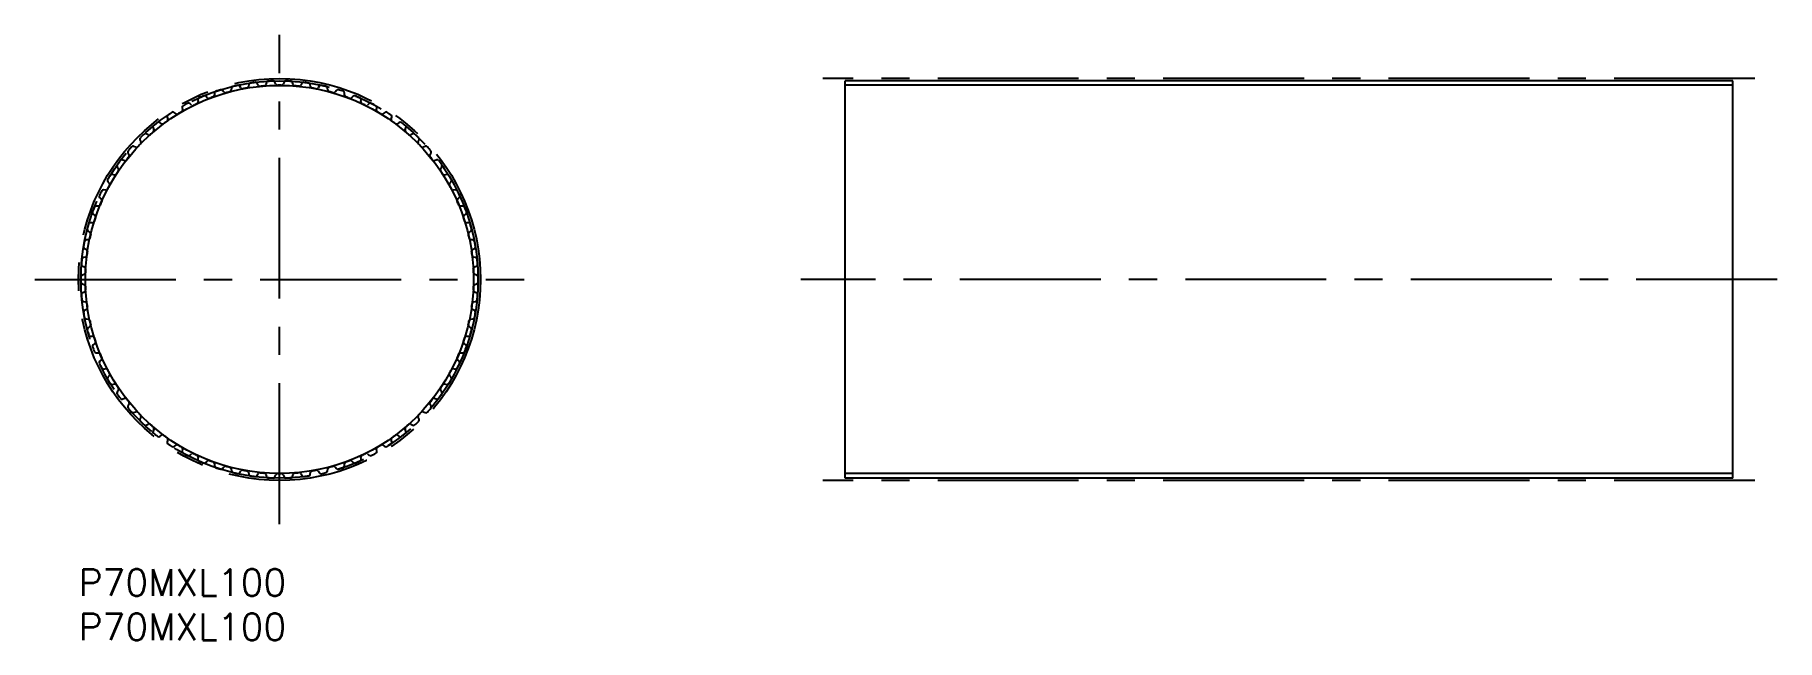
# Model space of a CAD drawing. Extents: x -5 to 191, y -8 to 60.
import ezdxf

# ---------------------------------------------------------------- set-up
doc = ezdxf.new("R2010")
doc.units = 0
doc.header["$LTSCALE"] = 0.5
doc.linetypes.add('CENTER', pattern=[50.8, 31.75, -6.35, 6.35, -6.35])
doc.linetypes.add('PHANTOM', pattern=[63.5, 31.75, -6.35, 6.35, -6.35, 6.35, -6.35])
for name, color, linetype in [('MSM_CENTER', 1, 'CENTER'), ('MSM_CONTINUOUS', 7, 'CONTINUOUS'), ('MSM_IMAGINARY', 6, 'PHANTOM'), ('MSM_NARROW', 5, 'CONTINUOUS'), ('MSM_PART_NUMBER', 7, 'CONTINUOUS')]:
    doc.layers.add(name, color=color, linetype=linetype)
doc.styles.get("Standard").update_dxf_attribs({"font": 'txt.shx', "height": 3, "bigfont": 'bigfont.shx'})

msp = doc.modelspace()

# ---------------------------------------------------------------- linework, layer by layer
at = {"layer": 'MSM_CENTER'}
for p, q in [((22.64, 5.08), (22.64, 60.2)), ((188.87, 55.28), (83.87, 55.28)), ((-4.92, 32.64), (50.2, 32.64)), ((191.37, 32.64), (81.37, 32.64)), ((188.87, 10), (83.87, 10))]:
    msp.add_line(p, q, dxfattribs=at)
msp.add_circle((22.64, 32.64), 22.64, dxfattribs=at)
at = {"layer": 'MSM_CONTINUOUS'}
for p, q in [((86.37, 10.26), (86.37, 55.03)), ((186.37, 55.03), (86.37, 55.03)), ((186.37, 10.26), (186.37, 55.03)), ((14.51, 53.09), (14.34, 53.28)), ((15.31, 53.64), (15.31, 53.39)), ((16.37, 53.74), (16.23, 53.94)), ((17.22, 54.22), (17.2, 53.97)), ((18.29, 54.22), (18.16, 54.43)), ((19.18, 54.62), (19.13, 54.37)), ((20.24, 54.52), (20.13, 54.75)), ((21.16, 54.84), (21.09, 54.6)), ((22.21, 54.65), (22.13, 54.88)), ((23.15, 54.88), (23.07, 54.65)), ((24.19, 54.6), (24.12, 54.84)), ((25.15, 54.75), (25.04, 54.52)), ((26.15, 54.37), (26.1, 54.62)), ((27.12, 54.43), (26.99, 54.22)), ((28.08, 53.97), (28.06, 54.22)), ((29.05, 53.94), (28.91, 53.74)), ((29.97, 53.39), (29.97, 53.64)), ((30.94, 53.28), (30.77, 53.09)), ((10.99, 51.31), (10.79, 51.47)), ((11.67, 52), (11.72, 51.75)), ((12.71, 52.28), (12.53, 52.46)), ((13.45, 52.9), (13.48, 52.65)), ((31.8, 52.65), (31.83, 52.9)), ((32.75, 52.46), (32.57, 52.28)), ((33.56, 51.75), (33.61, 52)), ((34.49, 51.47), (34.29, 51.31)), ((8.39, 49.73), (8.48, 49.49)), ((9.36, 50.19), (9.15, 50.33)), ((9.98, 50.94), (10.05, 50.69)), ((35.23, 50.69), (35.3, 50.94)), ((36.13, 50.33), (35.92, 50.19)), ((36.8, 49.49), (36.89, 49.73)), ((6.44, 47.54), (6.21, 47.64)), ((6.92, 48.38), (7.03, 48.16)), ((7.84, 48.93), (7.62, 49.05)), ((37.66, 49.05), (37.44, 48.93)), ((38.25, 48.16), (38.36, 48.38)), ((39.07, 47.64), (38.84, 47.54)), ((4.36, 45.32), (4.51, 45.12)), ((5.17, 46.02), (4.93, 46.11)), ((5.57, 46.91), (5.7, 46.7)), ((39.58, 46.7), (39.71, 46.91)), ((40.35, 46.11), (40.11, 46.02)), ((40.77, 45.12), (40.92, 45.32)), ((3.3, 43.63), (3.47, 43.45)), ((4.04, 44.4), (3.79, 44.46)), ((41.49, 44.46), (41.24, 44.4)), ((41.81, 43.45), (41.98, 43.63)), ((2.39, 41.86), (2.57, 41.68)), ((3.06, 42.69), (2.81, 42.73)), ((42.47, 42.73), (42.22, 42.69)), ((42.71, 41.68), (42.89, 41.86)), ((1.65, 40), (1.84, 39.85)), ((2.24, 40.89), (1.99, 40.91)), ((43.29, 40.91), (43.04, 40.89)), ((43.44, 39.85), (43.63, 40)), ((1.07, 38.09), (1.28, 37.95)), ((1.58, 39.03), (1.33, 39.02)), ((43.95, 39.02), (43.7, 39.03)), ((44, 37.95), (44.21, 38.09)), ((0.67, 36.14), (0.89, 36.02)), ((1.09, 37.12), (0.84, 37.09)), ((44.44, 37.09), (44.19, 37.12)), ((44.39, 36.02), (44.61, 36.14)), ((0.44, 34.15), (0.68, 34.06)), ((0.78, 35.17), (0.53, 35.12)), ((44.75, 35.12), (44.5, 35.17)), ((44.6, 34.06), (44.84, 34.15)), ((0.64, 33.2), (0.4, 33.12)), ((0.4, 32.16), (0.64, 32.08)), ((44.88, 33.12), (44.64, 33.2)), ((44.64, 32.08), (44.88, 32.16)), ((0.68, 31.22), (0.44, 31.13)), ((0.53, 30.16), (0.78, 30.11)), ((44.5, 30.11), (44.75, 30.16)), ((44.84, 31.13), (44.6, 31.22)), ((0.89, 29.26), (0.67, 29.14)), ((0.84, 28.19), (1.09, 28.16)), ((44.19, 28.16), (44.44, 28.19)), ((44.61, 29.14), (44.39, 29.26)), ((1.28, 27.33), (1.07, 27.19)), ((1.33, 26.26), (1.58, 26.25)), ((43.7, 26.25), (43.95, 26.26)), ((44.21, 27.19), (44, 27.33)), ((1.84, 25.43), (1.65, 25.28)), ((1.99, 24.37), (2.24, 24.39)), ((2.57, 23.6), (2.39, 23.42)), ((42.89, 23.42), (42.71, 23.6)), ((43.04, 24.39), (43.29, 24.37)), ((43.63, 25.28), (43.44, 25.43)), ((2.81, 22.55), (3.06, 22.59)), ((3.47, 21.83), (3.3, 21.65)), ((41.98, 21.65), (41.81, 21.83)), ((42.22, 22.59), (42.47, 22.55)), ((3.79, 20.82), (4.04, 20.88)), ((4.51, 20.16), (4.36, 19.96)), ((40.92, 19.96), (40.77, 20.16)), ((41.24, 20.88), (41.49, 20.82)), ((4.93, 19.17), (5.17, 19.26)), ((5.7, 18.58), (5.57, 18.37)), ((6.21, 17.64), (6.44, 17.74)), ((38.84, 17.74), (39.07, 17.64)), ((39.71, 18.37), (39.58, 18.58)), ((40.11, 19.26), (40.35, 19.17)), ((7.03, 17.12), (6.92, 16.9)), ((7.62, 16.23), (7.84, 16.35)), ((8.48, 15.79), (8.39, 15.55)), ((36.89, 15.55), (36.8, 15.79)), ((37.44, 16.35), (37.66, 16.23)), ((38.36, 16.9), (38.25, 17.12)), ((9.15, 14.95), (9.36, 15.09)), ((10.05, 14.59), (9.98, 14.34)), ((10.79, 13.81), (10.99, 13.97)), ((34.29, 13.97), (34.49, 13.81)), ((35.3, 14.34), (35.23, 14.59)), ((35.92, 15.09), (36.13, 14.95)), ((11.72, 13.53), (11.67, 13.28)), ((12.53, 12.82), (12.71, 13)), ((13.48, 12.63), (13.45, 12.38)), ((14.34, 12), (14.51, 12.19)), ((15.31, 11.89), (15.31, 11.64)), ((29.97, 11.64), (29.97, 11.89)), ((30.77, 12.19), (30.94, 12)), ((31.83, 12.38), (31.8, 12.63)), ((32.57, 13), (32.75, 12.82)), ((33.61, 13.28), (33.56, 13.53)), ((16.23, 11.34), (16.37, 11.54)), ((17.2, 11.31), (17.22, 11.06)), ((18.16, 10.85), (18.29, 11.06)), ((19.13, 10.91), (19.18, 10.66)), ((20.13, 10.53), (20.24, 10.76)), ((21.09, 10.68), (21.16, 10.44)), ((22.13, 10.4), (22.21, 10.63)), ((23.07, 10.63), (23.15, 10.4)), ((24.12, 10.44), (24.19, 10.68)), ((25.04, 10.76), (25.15, 10.53)), ((26.1, 10.66), (26.15, 10.91)), ((26.99, 11.06), (27.12, 10.85)), ((28.06, 11.06), (28.08, 11.31)), ((28.91, 11.54), (29.05, 11.34)), ((186.37, 10.26), (86.37, 10.26))]:
    msp.add_line(p, q, dxfattribs=at)
for centre, radius, start, end in [((21.35, 54.79), 0.2, 93.3274, 165.1429), ((22.64, 32.64), 22.39, 91.8154, 93.3274), ((21.94, 54.81), 0.2, 20, 91.8154), ((23.34, 54.81), 0.2, 88.1846, 160), ((22.64, 32.64), 22.39, 86.6726, 88.1846), ((23.93, 54.79), 0.2, 14.8571, 86.6726), ((13.65, 52.92), 0.2, 113.8989, 185.7143), ((22.64, 32.64), 22.39, 112.3868, 113.8989), ((14.19, 53.15), 0.2, 40.5714, 112.3869), ((14.66, 53.22), 0.2, 220.5714, 291.1961), ((22.64, 32.64), 21.88, 109.9467, 111.1961), ((15.11, 53.39), 0.2, 289.9467, 0.5714), ((15.51, 53.65), 0.2, 108.756, 180.5714), ((22.64, 32.64), 22.38, 107.244, 108.756), ((16.06, 53.83), 0.2, 35.4286, 107.244), ((16.54, 53.85), 0.2, 215.4286, 286.0533), ((22.64, 32.64), 21.87, 104.8039, 106.0533), ((17, 53.98), 0.2, 284.8039, 355.4286), ((17.42, 54.2), 0.2, 103.6132, 175.4286), ((22.64, 32.64), 22.38, 102.1011, 103.6132), ((17.99, 54.33), 0.2, 30.2857, 102.1011), ((18.46, 54.32), 0.2, 210.2857, 280.9104), ((22.64, 32.64), 21.88, 99.661, 100.9104), ((18.94, 54.4), 0.2, 279.661, 350.2857), ((19.37, 54.58), 0.2, 98.4703, 170.2857), ((22.64, 32.64), 22.38, 96.9583, 98.4703), ((19.95, 54.66), 0.2, 25.1429, 96.9583), ((20.42, 54.6), 0.2, 205.1429, 275.7676), ((22.64, 32.64), 21.87, 94.5182, 95.7676), ((20.9, 54.65), 0.2, 274.5182, 345.1429), ((22.4, 54.71), 0.2, 200, 270.6247), ((22.64, 32.64), 21.88, 89.3753, 90.6247), ((22.88, 54.71), 0.2, 269.3753, 340), ((24.38, 54.65), 0.2, 194.8571, 265.4818), ((22.64, 32.64), 21.88, 84.2324, 85.4818), ((24.86, 54.6), 0.2, 264.2324, 334.8571), ((25.33, 54.66), 0.2, 83.0417, 154.8571), ((22.64, 32.64), 22.38, 81.5297, 83.0417), ((25.91, 54.58), 0.2, 9.7143, 81.5297), ((26.34, 54.4), 0.2, 189.7143, 260.339), ((22.64, 32.64), 21.87, 79.0896, 80.339), ((26.82, 54.32), 0.2, 259.0896, 329.7143), ((27.29, 54.33), 0.2, 77.8989, 149.7143), ((22.64, 32.64), 22.39, 76.3868, 77.8989), ((27.86, 54.2), 0.2, 4.5714, 76.3869), ((28.28, 53.98), 0.2, 184.5714, 255.1961), ((22.64, 32.64), 21.88, 73.9467, 75.1961), ((28.74, 53.85), 0.2, 253.9467, 324.5714), ((29.22, 53.83), 0.2, 72.756, 144.5714), ((22.64, 32.64), 22.39, 71.244, 72.756), ((29.77, 53.65), 0.2, 359.4286, 71.244), ((30.17, 53.39), 0.2, 179.4286, 250.0533), ((22.64, 32.64), 21.88, 68.8039, 70.0533), ((30.62, 53.22), 0.2, 248.8039, 319.4286), ((31.09, 53.15), 0.2, 67.6132, 139.4286), ((22.64, 32.64), 22.38, 66.1011, 67.6132), ((31.63, 52.92), 0.2, 354.2857, 66.1012), ((10.18, 50.99), 0.2, 124.1846, 196), ((22.64, 32.64), 22.38, 122.6726, 124.1846), ((10.66, 51.31), 0.2, 50.8571, 122.6726), ((11.11, 51.47), 0.2, 230.8571, 301.4818), ((22.64, 32.64), 21.88, 120.2324, 121.4818), ((11.53, 51.71), 0.2, 300.2324, 10.8571), ((11.87, 52.04), 0.2, 119.0417, 190.8571), ((22.64, 32.64), 22.39, 117.5297, 119.0417), ((12.39, 52.31), 0.2, 45.7143, 117.5297), ((12.85, 52.42), 0.2, 225.7143, 296.339), ((22.64, 32.64), 21.87, 115.0896, 116.339), ((13.28, 52.63), 0.2, 295.0896, 5.7143), ((32, 52.63), 0.2, 174.2857, 244.9104), ((22.64, 32.64), 21.88, 63.661, 64.9104), ((32.43, 52.42), 0.2, 243.661, 314.2857), ((32.89, 52.31), 0.2, 62.4703, 134.2857), ((22.64, 32.64), 22.39, 60.9583, 62.4703), ((33.41, 52.04), 0.2, 349.1429, 60.9583), ((33.75, 51.71), 0.2, 169.1429, 239.7676), ((22.64, 32.64), 21.87, 58.5182, 59.7676), ((34.17, 51.47), 0.2, 238.5182, 309.1429), ((34.62, 51.31), 0.2, 57.3274, 129.1429), ((22.64, 32.64), 22.38, 55.8154, 57.3274), ((35.1, 50.99), 0.2, 344, 55.8155), ((7.52, 48.88), 0.2, 61.1429, 132.9583), ((22.64, 32.64), 21.87, 130.5182, 131.7676), ((8.58, 49.8), 0.2, 129.3274, 201.1429), ((8.3, 49.42), 0.2, 310.5182, 21.1429), ((22.64, 32.64), 22.39, 127.8154, 129.3274), ((9.04, 50.17), 0.2, 56, 127.8154), ((9.47, 50.36), 0.2, 236, 306.6247), ((22.64, 32.64), 21.88, 125.3753, 126.6247), ((9.86, 50.64), 0.2, 305.3753, 16), ((35.42, 50.64), 0.2, 164, 234.6247), ((22.64, 32.64), 21.88, 53.3753, 54.6247), ((35.81, 50.36), 0.2, 233.3753, 304), ((36.24, 50.17), 0.2, 52.1846, 124), ((22.64, 32.64), 22.39, 50.6726, 52.1846), ((36.98, 49.42), 0.2, 158.8571, 229.4818), ((36.7, 49.8), 0.2, 338.8571, 50.6726), ((22.64, 32.64), 21.88, 48.2324, 49.4818), ((37.76, 48.88), 0.2, 47.0417, 118.8571), ((5.74, 47.01), 0.2, 139.6132, 211.4286), ((22.64, 32.64), 22.38, 138.1011, 139.6132), ((6.13, 47.46), 0.2, 66.2857, 138.1011), ((6.52, 47.72), 0.2, 246.2857, 316.9104), ((22.64, 32.64), 21.88, 135.661, 136.9104), ((7.1, 48.47), 0.2, 134.4703, 206.2857), ((22.64, 32.64), 22.39, 132.9583, 134.4703), ((6.85, 48.07), 0.2, 315.661, 26.2857), ((7.94, 49.1), 0.2, 241.1429, 311.7676), ((37.34, 49.1), 0.2, 228.2324, 298.8571), ((22.64, 32.64), 22.39, 45.5297, 47.0417), ((38.43, 48.07), 0.2, 153.7143, 224.339), ((22.64, 32.64), 21.88, 43.0896, 44.339), ((38.18, 48.47), 0.2, 333.7143, 45.5297), ((38.76, 47.72), 0.2, 223.0896, 293.7143), ((39.15, 47.46), 0.2, 41.8989, 113.7143), ((22.64, 32.64), 22.38, 40.3868, 41.8989), ((39.54, 47.01), 0.2, 328.5714, 40.3869), ((4.52, 45.44), 0.2, 144.756, 216.5714), ((22.64, 32.64), 22.38, 143.244, 144.756), ((4.87, 45.92), 0.2, 71.4286, 143.244), ((5.23, 46.21), 0.2, 251.4286, 322.0533), ((22.64, 32.64), 21.88, 140.8039, 142.0533), ((5.53, 46.59), 0.2, 320.8039, 31.4286), ((39.75, 46.59), 0.2, 148.5714, 219.1961), ((22.64, 32.64), 21.88, 37.9467, 39.1961), ((40.05, 46.21), 0.2, 217.9467, 288.5714), ((40.41, 45.92), 0.2, 36.756, 108.5714), ((22.64, 32.64), 22.39, 35.244, 36.756), ((40.76, 45.44), 0.2, 323.4286, 35.244), ((3.45, 43.77), 0.2, 149.8989, 221.7143), ((22.64, 32.64), 22.39, 148.3868, 149.8989), ((22.64, 32.64), 21.88, 151.0896, 152.339), ((3.32, 43.31), 0.2, 331.0896, 41.7143), ((3.75, 44.27), 0.2, 76.5714, 148.3869), ((4.09, 44.6), 0.2, 256.5714, 327.1961), ((22.64, 32.64), 21.88, 145.9467, 147.1961), ((4.35, 45), 0.2, 325.9467, 36.5714), ((40.93, 45), 0.2, 143.4286, 214.0533), ((22.64, 32.64), 21.87, 32.8039, 34.0533), ((41.19, 44.6), 0.2, 212.8039, 283.4286), ((41.53, 44.27), 0.2, 31.6132, 103.4286), ((22.64, 32.64), 22.39, 30.1011, 31.6132), ((41.96, 43.31), 0.2, 138.2857, 208.9104), ((22.64, 32.64), 21.88, 27.661, 28.9104), ((41.83, 43.77), 0.2, 318.2857, 30.1012), ((2.53, 42), 0.2, 155.0417, 226.8571), ((22.64, 32.64), 22.38, 153.5297, 155.0417), ((22.64, 32.64), 21.87, 156.2324, 157.4818), ((2.44, 41.54), 0.2, 336.2324, 46.8571), ((2.78, 42.53), 0.2, 81.7143, 153.5297), ((3.09, 42.89), 0.2, 261.7143, 332.339), ((42.19, 42.89), 0.2, 207.661, 278.2857), ((42.5, 42.53), 0.2, 26.4703, 98.2857), ((42.84, 41.54), 0.2, 133.1429, 203.7676), ((22.64, 32.64), 21.87, 22.5182, 23.7676), ((22.64, 32.64), 22.39, 24.9583, 26.4703), ((42.75, 42), 0.2, 313.1429, 24.9583), ((1.77, 40.16), 0.2, 160.1846, 232), ((22.64, 32.64), 22.39, 158.6726, 160.1846), ((22.64, 32.64), 21.88, 161.3753, 162.6247), ((1.97, 40.71), 0.2, 86.8571, 158.6726), ((1.72, 39.69), 0.2, 341.3753, 52), ((2.25, 41.09), 0.2, 266.8571, 337.4818), ((43.03, 41.09), 0.2, 202.5182, 273.1429), ((43.31, 40.71), 0.2, 21.3274, 93.1429), ((43.56, 39.69), 0.2, 128, 198.6247), ((22.64, 32.64), 21.87, 17.3753, 18.6247), ((22.64, 32.64), 22.39, 19.8154, 21.3274), ((43.51, 40.16), 0.2, 308, 19.8155), ((22.64, 32.64), 22.39, 163.8154, 165.3274), ((1.18, 38.26), 0.2, 165.3274, 237.1429), ((1.33, 38.82), 0.2, 92, 163.8154), ((22.64, 32.64), 21.87, 166.5182, 167.7676), ((1.17, 37.79), 0.2, 346.5182, 57.1429), ((1.57, 39.23), 0.2, 272, 342.6247), ((43.71, 39.23), 0.2, 197.3753, 268), ((44.11, 37.79), 0.2, 122.8571, 193.4818), ((22.64, 32.64), 21.88, 12.2324, 13.4818), ((43.95, 38.82), 0.2, 16.1846, 88), ((22.64, 32.64), 22.38, 14.6726, 16.1846), ((44.1, 38.26), 0.2, 302.8571, 14.6726), ((22.64, 32.64), 22.39, 168.9583, 170.4703), ((0.76, 36.31), 0.2, 170.4703, 242.2857), ((0.87, 36.89), 0.2, 97.1429, 168.9583), ((0.73, 35.36), 0.2, 282.2857, 352.9104), ((0.8, 35.84), 0.2, 351.661, 62.2857), ((22.64, 32.64), 21.88, 171.661, 172.9104), ((1.07, 37.32), 0.2, 277.1429, 347.7676), ((44.21, 37.32), 0.2, 192.2324, 262.8571), ((44.48, 35.84), 0.2, 117.7143, 188.339), ((22.64, 32.64), 21.88, 7.0896, 8.339), ((44.55, 35.36), 0.2, 187.0896, 257.7143), ((44.41, 36.89), 0.2, 11.0417, 82.8571), ((22.64, 32.64), 22.39, 9.5297, 11.0417), ((44.52, 36.31), 0.2, 297.7143, 9.5297), ((22.64, 32.64), 22.39, 174.1011, 175.6132), ((0.52, 34.34), 0.2, 175.6132, 247.4286), ((0.57, 34.92), 0.2, 102.2857, 174.1011), ((0.58, 33.39), 0.2, 287.4286, 358.0533), ((0.6, 33.87), 0.2, 356.8039, 67.4286), ((22.64, 32.64), 21.88, 176.8039, 178.0533), ((44.68, 33.87), 0.2, 112.5714, 183.1961), ((22.64, 32.64), 21.87, 1.9467, 3.1961), ((44.7, 33.39), 0.2, 181.9467, 252.5714), ((44.71, 34.92), 0.2, 5.8989, 77.7143), ((44.76, 34.34), 0.2, 292.5714, 4.3869), ((22.64, 32.64), 22.39, 4.3868, 5.8989), ((22.64, 32.64), 22.39, 179.244, 180.756), ((0.46, 32.93), 0.2, 107.4286, 179.244), ((0.46, 32.35), 0.2, 180.756, 252.5714), ((0.58, 31.89), 0.2, 1.9467, 72.5714), ((0.6, 31.41), 0.2, 292.5714, 3.1961), ((22.64, 32.64), 21.88, 181.9467, 183.1961), ((22.64, 32.64), 21.88, 356.8039, 358.0533), ((44.68, 31.41), 0.2, 176.8039, 247.4286), ((44.7, 31.89), 0.2, 107.4286, 178.0533), ((44.82, 32.93), 0.2, 0.756, 72.5714), ((44.82, 32.35), 0.2, 287.4286, 359.244), ((22.64, 32.64), 22.38, 359.244, 0.756), ((0.52, 30.94), 0.2, 112.5714, 184.3869), ((22.64, 32.64), 22.38, 184.3868, 185.8989), ((0.57, 30.36), 0.2, 185.8989, 257.7143), ((0.73, 29.92), 0.2, 7.0896, 77.7143), ((0.8, 29.44), 0.2, 297.7143, 8.339), ((22.64, 32.64), 21.88, 187.0896, 188.339), ((22.64, 32.64), 21.88, 351.661, 352.9104), ((44.48, 29.44), 0.2, 171.661, 242.2857), ((44.55, 29.92), 0.2, 102.2857, 172.9104), ((44.71, 30.36), 0.2, 282.2857, 354.1012), ((44.76, 30.94), 0.2, 355.6132, 67.4286), ((22.64, 32.64), 22.38, 354.1011, 355.6132), ((0.76, 28.97), 0.2, 117.7143, 189.5297), ((22.64, 32.64), 22.39, 189.5297, 191.0417), ((0.87, 28.39), 0.2, 191.0417, 262.8571), ((1.07, 27.96), 0.2, 12.2324, 82.8571), ((22.64, 32.64), 21.87, 192.2324, 193.4818), ((1.17, 27.49), 0.2, 302.8571, 13.4818), ((22.64, 32.64), 21.87, 346.5182, 347.7676), ((44.11, 27.49), 0.2, 166.5182, 237.1429), ((44.21, 27.96), 0.2, 97.1429, 167.7676), ((44.41, 28.39), 0.2, 277.1429, 348.9583), ((44.52, 28.97), 0.2, 350.4703, 62.2857), ((22.64, 32.64), 22.39, 348.9583, 350.4703), ((1.18, 27.02), 0.2, 122.8571, 194.6726), ((22.64, 32.64), 22.38, 194.6726, 196.1846), ((1.33, 26.46), 0.2, 196.1846, 268), ((1.57, 26.05), 0.2, 17.3753, 88), ((22.64, 32.64), 21.88, 197.3753, 198.6247), ((1.72, 25.59), 0.2, 308, 18.6247), ((43.56, 25.59), 0.2, 161.3753, 232), ((22.64, 32.64), 21.88, 341.3753, 342.6247), ((43.71, 26.05), 0.2, 92, 162.6247), ((43.95, 26.46), 0.2, 272, 343.8155), ((22.64, 32.64), 22.38, 343.8154, 345.3274), ((44.1, 27.02), 0.2, 345.3274, 57.1429), ((1.77, 25.12), 0.2, 128, 199.8154), ((22.64, 32.64), 22.38, 199.8154, 201.3274), ((1.97, 24.57), 0.2, 201.3274, 273.1429), ((2.25, 24.19), 0.2, 22.5182, 93.1429), ((22.64, 32.64), 21.87, 202.5182, 203.7676), ((2.44, 23.74), 0.2, 313.1429, 23.7676), ((42.84, 23.74), 0.2, 156.2324, 226.8571), ((22.64, 32.64), 21.88, 336.2324, 337.4818), ((43.03, 24.19), 0.2, 86.8571, 157.4818), ((43.31, 24.57), 0.2, 266.8571, 338.6726), ((22.64, 32.64), 22.38, 338.6726, 340.1846), ((43.51, 25.12), 0.2, 340.1846, 52), ((2.53, 23.28), 0.2, 133.1429, 204.9583), ((22.64, 32.64), 22.38, 204.9583, 206.4703), ((2.78, 22.75), 0.2, 206.4703, 278.2857), ((3.09, 22.39), 0.2, 27.661, 98.2857), ((3.45, 21.51), 0.2, 138.2857, 210.1012), ((22.64, 32.64), 21.88, 207.661, 208.9104), ((3.32, 21.97), 0.2, 318.2857, 28.9104), ((41.96, 21.97), 0.2, 151.0896, 221.7143), ((22.64, 32.64), 21.87, 331.0896, 332.339), ((41.83, 21.51), 0.2, 329.8989, 41.7143), ((42.19, 22.39), 0.2, 81.7143, 152.339), ((42.5, 22.75), 0.2, 261.7143, 333.5297), ((22.64, 32.64), 22.38, 333.5297, 335.0417), ((42.75, 23.28), 0.2, 335.0417, 46.8571), ((22.64, 32.64), 22.38, 210.1011, 211.6132), ((3.75, 21.01), 0.2, 211.6132, 283.4286), ((4.09, 20.68), 0.2, 32.8039, 103.4286), ((22.64, 32.64), 21.88, 212.8039, 214.0533), ((4.52, 19.84), 0.2, 143.4286, 215.244), ((22.64, 32.64), 22.38, 215.244, 216.756), ((4.35, 20.28), 0.2, 323.4286, 34.0533), ((22.64, 32.64), 22.39, 323.244, 324.756), ((40.93, 20.28), 0.2, 145.9467, 216.5714), ((22.64, 32.64), 21.88, 325.9467, 327.1961), ((40.76, 19.84), 0.2, 324.756, 36.5714), ((41.19, 20.68), 0.2, 76.5714, 147.1961), ((41.53, 21.01), 0.2, 256.5714, 328.3869), ((22.64, 32.64), 22.39, 328.3868, 329.8989), ((4.87, 19.36), 0.2, 216.756, 288.5714), ((5.23, 19.07), 0.2, 37.9467, 108.5714), ((22.64, 32.64), 21.87, 217.9467, 219.1961), ((5.74, 18.27), 0.2, 148.5714, 220.3869), ((22.64, 32.64), 22.38, 220.3868, 221.8989), ((5.53, 18.69), 0.2, 328.5714, 39.1961), ((6.13, 17.82), 0.2, 221.8989, 293.7143), ((6.52, 17.56), 0.2, 43.0896, 113.7143), ((22.64, 32.64), 21.88, 223.0896, 224.339), ((22.64, 32.64), 21.87, 315.661, 316.9104), ((38.76, 17.56), 0.2, 66.2857, 136.9104), ((39.15, 17.82), 0.2, 246.2857, 318.1012), ((22.64, 32.64), 22.39, 318.1011, 319.6132), ((39.75, 18.69), 0.2, 140.8039, 211.4286), ((22.64, 32.64), 21.88, 320.8039, 322.0533), ((39.54, 18.27), 0.2, 319.6132, 31.4286), ((40.05, 19.07), 0.2, 71.4286, 142.0533), ((40.41, 19.36), 0.2, 251.4286, 323.244), ((7.1, 16.81), 0.2, 153.7143, 225.5297), ((22.64, 32.64), 22.39, 225.5297, 227.0417), ((6.85, 17.21), 0.2, 333.7143, 44.339), ((7.52, 16.4), 0.2, 227.0417, 298.8571), ((7.94, 16.18), 0.2, 48.2324, 118.8571), ((22.64, 32.64), 21.87, 228.2324, 229.4818), ((8.3, 15.86), 0.2, 338.8571, 49.4818), ((36.98, 15.86), 0.2, 130.5182, 201.1429), ((22.64, 32.64), 21.87, 310.5182, 311.7676), ((37.34, 16.18), 0.2, 61.1429, 131.7676), ((37.76, 16.4), 0.2, 241.1429, 312.9583), ((22.64, 32.64), 22.39, 312.9583, 314.4703), ((38.43, 17.21), 0.2, 135.661, 206.2857), ((38.18, 16.81), 0.2, 314.4703, 26.2857), ((8.58, 15.48), 0.2, 158.8571, 230.6726), ((22.64, 32.64), 22.38, 230.6726, 232.1846), ((9.04, 15.11), 0.2, 232.1846, 304), ((9.47, 14.92), 0.2, 53.3753, 124), ((22.64, 32.64), 21.87, 233.3753, 234.6247), ((9.86, 14.64), 0.2, 344, 54.6247), ((10.18, 14.29), 0.2, 164, 235.8154), ((22.64, 32.64), 22.39, 235.8154, 237.3274), ((10.66, 13.97), 0.2, 237.3274, 309.1429), ((11.11, 13.81), 0.2, 58.5182, 129.1429), ((22.64, 32.64), 21.87, 238.5182, 239.7676), ((22.64, 32.64), 21.88, 300.2324, 301.4818), ((34.17, 13.81), 0.2, 50.8571, 121.4818), ((34.62, 13.97), 0.2, 230.8571, 302.6726), ((22.64, 32.64), 22.39, 302.6726, 304.1846), ((35.42, 14.64), 0.2, 125.3753, 196), ((35.1, 14.29), 0.2, 304.1846, 16), ((22.64, 32.64), 21.87, 305.3753, 306.6247), ((35.81, 14.92), 0.2, 56, 126.6247), ((36.24, 15.11), 0.2, 236, 307.8155), ((22.64, 32.64), 22.38, 307.8154, 309.3274), ((36.7, 15.48), 0.2, 309.3274, 21.1429), ((11.53, 13.57), 0.2, 349.1429, 59.7676), ((11.87, 13.24), 0.2, 169.1429, 240.9583), ((22.64, 32.64), 22.39, 240.9583, 242.4703), ((12.39, 12.97), 0.2, 242.4703, 314.2857), ((12.85, 12.86), 0.2, 63.661, 134.2857), ((22.64, 32.64), 21.88, 243.661, 244.9104), ((13.28, 12.65), 0.2, 354.2857, 64.9104), ((13.65, 12.36), 0.2, 174.2857, 246.1012), ((22.64, 32.64), 22.39, 246.1011, 247.6132), ((14.19, 12.13), 0.2, 247.6132, 319.4286), ((14.66, 12.06), 0.2, 68.8039, 139.4286), ((22.64, 32.64), 21.88, 248.8039, 250.0533), ((15.11, 11.89), 0.2, 359.4286, 70.0533), ((30.17, 11.89), 0.2, 109.9467, 180.5714), ((22.64, 32.64), 21.87, 289.9467, 291.1961), ((30.62, 12.06), 0.2, 40.5714, 111.1961), ((31.09, 12.13), 0.2, 220.5714, 292.3869), ((22.64, 32.64), 22.38, 292.3868, 293.8989), ((31.63, 12.36), 0.2, 293.8989, 5.7143), ((32, 12.65), 0.2, 115.0896, 185.7143), ((22.64, 32.64), 21.88, 295.0896, 296.339), ((32.43, 12.86), 0.2, 45.7143, 116.339), ((32.89, 12.97), 0.2, 225.7143, 297.5297), ((22.64, 32.64), 22.38, 297.5297, 299.0417), ((33.41, 13.24), 0.2, 299.0417, 10.8571), ((33.75, 13.57), 0.2, 120.2324, 190.8571), ((15.51, 11.63), 0.2, 179.4286, 251.244), ((22.64, 32.64), 22.39, 251.244, 252.756), ((16.06, 11.45), 0.2, 252.756, 324.5714), ((16.54, 11.43), 0.2, 73.9467, 144.5714), ((22.64, 32.64), 21.88, 253.9467, 255.1961), ((17, 11.3), 0.2, 4.5714, 75.1961), ((17.42, 11.08), 0.2, 184.5714, 256.3869), ((22.64, 32.64), 22.38, 256.3868, 257.8989), ((17.99, 10.95), 0.2, 257.8989, 329.7143), ((18.46, 10.96), 0.2, 79.0896, 149.7143), ((22.64, 32.64), 21.87, 259.0896, 260.339), ((18.94, 10.88), 0.2, 9.7143, 80.339), ((19.37, 10.7), 0.2, 189.7143, 261.5297), ((22.64, 32.64), 22.38, 261.5297, 263.0417), ((19.95, 10.62), 0.2, 263.0417, 334.8571), ((20.42, 10.68), 0.2, 84.2324, 154.8571), ((22.64, 32.64), 21.88, 264.2324, 265.4818), ((20.9, 10.63), 0.2, 14.8571, 85.4818), ((21.35, 10.49), 0.2, 194.8571, 266.6726), ((22.64, 32.64), 22.38, 266.6726, 268.1846), ((21.94, 10.47), 0.2, 268.1846, 340), ((22.4, 10.57), 0.2, 89.3753, 160), ((22.64, 32.64), 21.88, 269.3753, 270.6247), ((22.88, 10.57), 0.2, 20, 90.6247), ((23.34, 10.47), 0.2, 200, 271.8154), ((22.64, 32.64), 22.38, 271.8154, 273.3274), ((23.93, 10.49), 0.2, 273.3274, 345.1429), ((24.38, 10.63), 0.2, 94.5182, 165.1429), ((22.64, 32.64), 21.87, 274.5182, 275.7676), ((24.86, 10.68), 0.2, 25.1429, 95.7676), ((25.33, 10.62), 0.2, 205.1429, 276.9583), ((22.64, 32.64), 22.38, 276.9583, 278.4703), ((25.91, 10.7), 0.2, 278.4703, 350.2857), ((26.34, 10.88), 0.2, 99.661, 170.2857), ((22.64, 32.64), 21.87, 279.661, 280.9104), ((26.82, 10.96), 0.2, 30.2857, 100.9104), ((27.29, 10.95), 0.2, 210.2857, 282.1012), ((22.64, 32.64), 22.39, 282.1011, 283.6132), ((27.86, 11.08), 0.2, 283.6132, 355.4286), ((28.28, 11.3), 0.2, 104.8039, 175.4286), ((22.64, 32.64), 21.88, 284.8039, 286.0533), ((28.74, 11.43), 0.2, 35.4286, 106.0533), ((29.22, 11.45), 0.2, 215.4286, 287.244), ((22.64, 32.64), 22.39, 287.244, 288.756), ((29.77, 11.63), 0.2, 288.756, 0.5714)]:
    msp.add_arc(centre, radius, start, end, dxfattribs=at)
at = {"layer": 'MSM_IMAGINARY'}
msp.add_circle((22.64, 32.64), 22.38, dxfattribs=at)
at = {"layer": 'MSM_NARROW'}
for p, q in [((186.37, 54.52), (86.37, 54.52)), ((186.37, 10.77), (86.37, 10.77))]:
    msp.add_line(p, q, dxfattribs=at)
msp.add_circle((22.64, 32.64), 21.87, dxfattribs=at)

# ---------------------------------------------------------------- texts
at = {"layer": 'MSM_PART_NUMBER'}
for p in [(0, -3), (0, -8)]:
    msp.add_text('P70MXL100', height=3, dxfattribs=at).set_placement(p)

doc.saveas('drawing.dxf')
